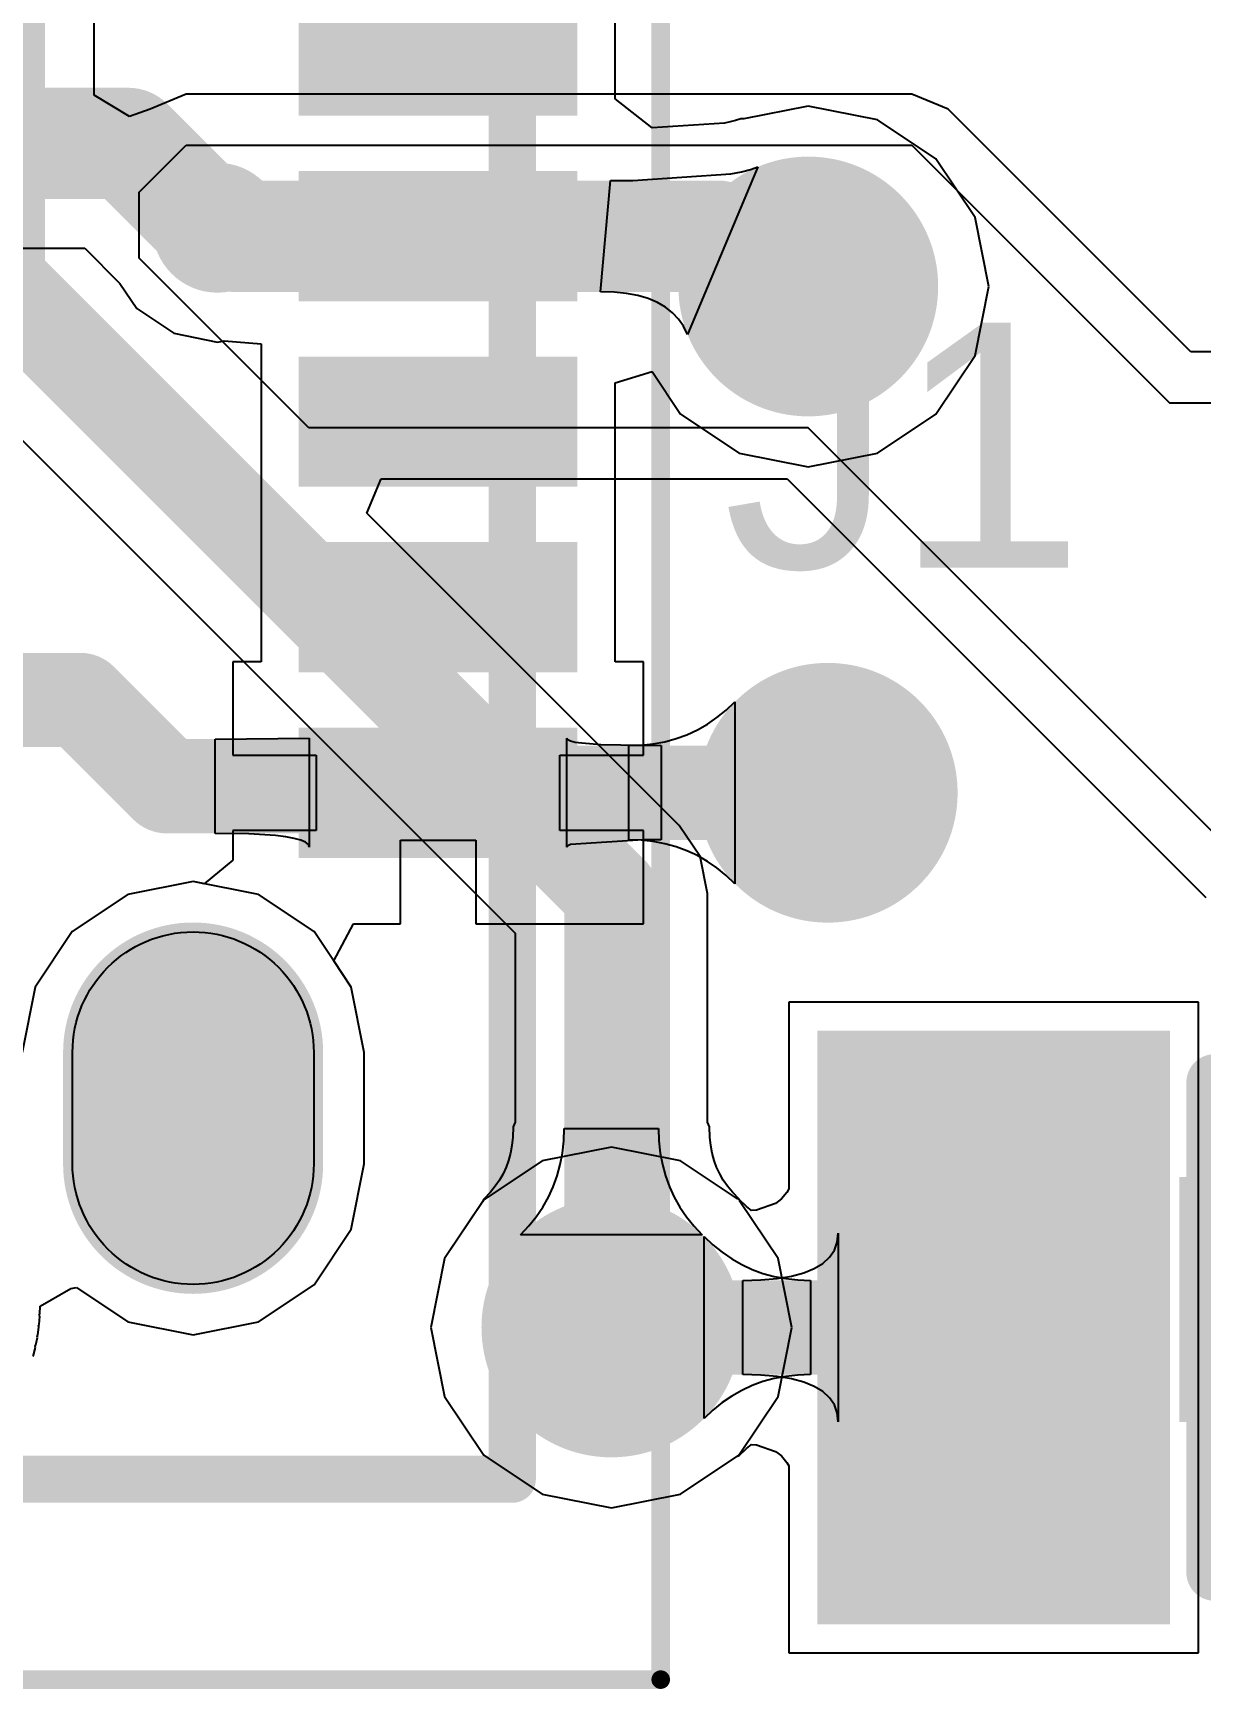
# Model space of a CAD drawing. Header units: inches. Extents: x 1.04 to 3.32, y 2.74 to 3.44.
# Drawn here: x 1.4118 to 1.5357, y 2.8872 to 3.0629 of the extents above; entities that cross this region are included whole.
import ezdxf

# ---------------------------------------------------------------- set-up
doc = ezdxf.new("R2010")
doc.units = ezdxf.units.IN
doc.header["$MEASUREMENT"] = 0
for name, color, linetype in [('Board', 56, 'Continuous'), ('Bottom Layer', 5, 'Continuous'), ('Bottom Solder', 6, 'Continuous'), ('Mechanical 12', 56, 'Continuous'), ('Mechanical 13', 56, 'Continuous'), ('Mechanical 15', 56, 'Continuous'), ('Multi-Layer', 9, 'Continuous'), ('Pad Holes', 156, 'Continuous'), ('Top Layer', 1, 'Continuous'), ('Top Overlay', 2, 'Continuous'), ('Top Paste', 8, 'Continuous'), ('Top Solder', 216, 'Continuous'), ('Via Holes', 16, 'Continuous')]:
    doc.layers.add(name, color=color, linetype=linetype)
doc.styles.add('Arial', font='', dxfattribs={"height": 0.2})
doc.styles.get('Arial').set_extended_font_data('Arial')

# ---------------------------------------------------------------- blocks, each defined once
blk = doc.blocks.new('R0805_37')
at = {"layer": 'Top Layer'}
for points in [[(0.02952755, 0.0511811), (0.02952755, 0.0177165), (-0.02952755, 0.0177165), (-0.02952755, 0.0511811)], [(0.02952765, -0.0177165), (0.02952765, -0.0511811), (-0.02952745, -0.0511811), (-0.02952745, -0.0177165)]]:
    blk.add_hatch(color=1, dxfattribs=at).paths.add_polyline_path(points)
at = {"layer": 'Top Overlay'}
blk.add_hatch(color=2, dxfattribs=at).paths.add_polyline_path([(-0.0259975, -0.008966), (0.0260025, -0.008966), (0.0260025, 0.010034), (-0.0259975, 0.010034)])
at = {"layer": 'Top Paste'}
for points in [[(0.02952755, 0.0511811), (0.02952755, 0.0177165), (-0.02952755, 0.0177165), (-0.02952755, 0.0511811)], [(0.02952765, -0.0177165), (0.02952765, -0.0511811), (-0.02952745, -0.0511811), (-0.02952745, -0.0177165)]]:
    blk.add_hatch(color=8, dxfattribs=at).paths.add_polyline_path(points)
at = {"layer": 'Top Solder'}
for points in [[(0.03149605, 0.0531496), (0.03149605, 0.015748), (-0.03149605, 0.015748), (-0.03149605, 0.0531496)], [(0.03149615, -0.015748), (0.03149615, -0.0531496), (-0.03149595, -0.0531496), (-0.03149595, -0.015748)]]:
    blk.add_hatch(color=216, dxfattribs=at).paths.add_polyline_path(points)
at = {"layer": 'Top Overlay'}
for points in [[(0.026, 0.0110001, 0.006, 0.006, 0), (-0.0260001, 0.011, 0.006, 0.006, 0)], [(-0.0260001, 0.011, 0.006, 0.006, 0), (-0.0260001, -0.0110001, 0.006, 0.006, 0)], [(0.026, 0.0110001, 0.006, 0.006, 0), (0.0260001, -0.011, 0.006, 0.006, 0)], [(0.0260001, -0.011, 0.006, 0.006, 0), (-0.0260001, -0.0110001, 0.006, 0.006, 0)]]:
    blk.add_lwpolyline(points, format="xyseb", dxfattribs=at)
for points in [[(-0.0275001, 0.011, 0.003, 0.003, 1), (-0.0245001, 0.011, 0.003, 0.003, 1)], [(-0.0275001, 0.011, 0.003, 0.003, 1), (-0.0245001, 0.011, 0.003, 0.003, 1)], [(0.0245, 0.0110001, 0.003, 0.003, 1), (0.0275, 0.0110001, 0.003, 0.003, 1)], [(0.0245, 0.0110001, 0.003, 0.003, 1), (0.0275, 0.0110001, 0.003, 0.003, 1)], [(-0.0275001, -0.0110001, 0.003, 0.003, 1), (-0.0245001, -0.0110001, 0.003, 0.003, 1)], [(-0.0275001, -0.0110001, 0.003, 0.003, 1), (-0.0245001, -0.0110001, 0.003, 0.003, 1)], [(0.0245001, -0.011, 0.003, 0.003, 1), (0.0275001, -0.011, 0.003, 0.003, 1)], [(0.0245001, -0.011, 0.003, 0.003, 1), (0.0275001, -0.011, 0.003, 0.003, 1)]]:
    blk.add_lwpolyline(points, format="xyseb", close=True, dxfattribs=at)
at = {"layer": 'Mechanical 12', "style": 'Arial'}
blk.add_text('R5', height=0.026, rotation=270, dxfattribs=at).set_placement((-0.0100431, 0.0177226))
blk = doc.blocks.new('AMPHENOL_12401598E4_2A_48')
at = {"layer": 'Bottom Layer'}
h = blk.add_hatch(color=5, dxfattribs=at)
edge = h.paths.add_edge_path()
edge.add_arc((0.1358268, 0), 0.0127953, 90, 270)
edge.add_line((0.1358268, -0.0127953), (0.1476378, -0.0127953))
edge.add_arc((0.1476378, 0), 0.0127953, 270, 450)
edge.add_line((0.1476378, 0.0127953), (0.1358268, 0.0127953))
at = {"layer": 'Bottom Solder'}
h = blk.add_hatch(color=6, dxfattribs=at)
edge = h.paths.add_edge_path()
edge.add_arc((0.1358268, 0), 0.0137953, 90, 270)
edge.add_line((0.1358268, -0.0137953), (0.1476378, -0.0137953))
edge.add_arc((0.1476378, 0), 0.0137953, 270, 450)
edge.add_line((0.1476378, 0.0137953), (0.1358268, 0.0137953))
at = {"layer": 'Multi-Layer'}
h = blk.add_hatch(color=9, dxfattribs=at)
edge = h.paths.add_edge_path()
edge.add_arc((0.1358268, 0), 0.0127953, 90, 270)
edge.add_line((0.1358268, -0.0127953), (0.1476378, -0.0127953))
edge.add_arc((0.1476378, 0), 0.0127953, 270, 450)
edge.add_line((0.1476378, 0.0127953), (0.1358268, 0.0127953))
at = {"layer": 'Pad Holes'}
h = blk.add_hatch(color=7, dxfattribs=at)
edge = h.paths.add_edge_path()
edge.add_arc((0.1358268, 0), 0.0127953, 90, 270)
edge.add_line((0.1358268, -0.0127953), (0.1476378, -0.0127953))
edge.add_arc((0.1476378, 0), 0.0127953, 270, 450)
edge.add_line((0.1476378, 0.0127953), (0.1358268, 0.0127953))
at = {"layer": 'Top Layer'}
for points in [[(0.0236221, 0.03976375), (0.0354331, 0.03976375), (0.0354331, 0.01220465), (0.0236221, 0.01220465)], [(0.0433072, 0.03976375), (0.0551182, 0.03976375), (0.0551182, 0.01220465), (0.0433072, 0.01220465)], [(0.0629922, 0.03976375), (0.0748032, 0.03976375), (0.0748032, 0.01220465), (0.0629922, 0.01220465)], [(0.0826772, 0.03976375), (0.0944882, 0.03976375), (0.0944882, 0.01220465), (0.0826772, 0.01220465)], [(0.1023622, 0.03976375), (0.1141732, 0.03976375), (0.1141732, 0.01220465), (0.1023622, 0.01220465)]]:
    blk.add_hatch(color=1, dxfattribs=at).paths.add_polyline_path(points)
h = blk.add_hatch(color=1, dxfattribs=at)
edge = h.paths.add_edge_path()
edge.add_arc((0.1358268, 0), 0.0127953, 90, 270)
edge.add_line((0.1358268, -0.0127953), (0.1476378, -0.0127953))
edge.add_arc((0.1476378, 0), 0.0127953, 270, 450)
edge.add_line((0.1476378, 0.0127953), (0.1358268, 0.0127953))
at = {"layer": 'Top Paste'}
for points in [[(0.0236221, 0.03976375), (0.0354331, 0.03976375), (0.0354331, 0.01220465), (0.0236221, 0.01220465)], [(0.0433072, 0.03976375), (0.0551182, 0.03976375), (0.0551182, 0.01220465), (0.0433072, 0.01220465)], [(0.0629922, 0.03976375), (0.0748032, 0.03976375), (0.0748032, 0.01220465), (0.0629922, 0.01220465)], [(0.0826772, 0.03976375), (0.0944882, 0.03976375), (0.0944882, 0.01220465), (0.0826772, 0.01220465)], [(0.1023622, 0.03976375), (0.1141732, 0.03976375), (0.1141732, 0.01220465), (0.1023622, 0.01220465)]]:
    blk.add_hatch(color=8, dxfattribs=at).paths.add_polyline_path(points)
at = {"layer": 'Top Solder'}
for points in [[(0.0226221, 0.04076375), (0.0364331, 0.04076375), (0.0364331, 0.01120465), (0.0226221, 0.01120465)], [(0.0423072, 0.04076375), (0.0561182, 0.04076375), (0.0561182, 0.01120465), (0.0423072, 0.01120465)], [(0.0619922, 0.04076375), (0.0758032, 0.04076375), (0.0758032, 0.01120465), (0.0619922, 0.01120465)], [(0.0816772, 0.04076375), (0.0954882, 0.04076375), (0.0954882, 0.01120465), (0.0816772, 0.01120465)], [(0.1013622, 0.04076375), (0.1151732, 0.04076375), (0.1151732, 0.01120465), (0.1013622, 0.01120465)]]:
    blk.add_hatch(color=216, dxfattribs=at).paths.add_polyline_path(points)
h = blk.add_hatch(color=216, dxfattribs=at)
edge = h.paths.add_edge_path()
edge.add_arc((0.1358268, 0), 0.0137953, 90, 270)
edge.add_line((0.1358268, -0.0137953), (0.1476378, -0.0137953))
edge.add_arc((0.1476378, 0), 0.0137953, 270, 450)
edge.add_line((0.1476378, 0.0137953), (0.1358268, 0.0137953))
at = {"layer": 'Board'}
for points in [[(0.1230315, 0, -0.4142135623730951), (0.1358268, 0.0127953)], [(0.1476377, 0.0127952, -0.4142135623730951), (0.160433, -1e-07)], [(0.1358268, -0.0127953, -0.4142135623730951), (0.1230315, 0)], [(0.160433, -1e-07, -0.4142135623730951), (0.1476377, -0.0127954)]]:
    blk.add_lwpolyline(points, format="xyb", dxfattribs=at)
for points in [[(0.1358268, 0.0127953), (0.1476379, 0.0127954)], [(0.1476378, -0.0127953), (0.1358268, -0.0127953)]]:
    blk.add_lwpolyline(points, dxfattribs=at)
for points in [[(0.1358268, 0.0127953, 1), (0.1358268, 0.0127953, 1)], [(0.1358268, 0.0127953, 1), (0.1358268, 0.0127953, 1)], [(0.1476377, 0.0127952, 1), (0.1476377, 0.0127952, 1)], [(0.1476379, 0.0127954, 1), (0.1476379, 0.0127954, 1)], [(0.1230315, 0, 1), (0.1230315, 0, 1)], [(0.1230315, 0, 1), (0.1230315, 0, 1)], [(0.160433, -1e-07, 1), (0.160433, -1e-07, 1)], [(0.160433, -1e-07, 1), (0.160433, -1e-07, 1)], [(0.1358268, -0.0127953, 1), (0.1358268, -0.0127953, 1)], [(0.1358268, -0.0127953, 1), (0.1358268, -0.0127953, 1)], [(0.1476377, -0.0127954, 1), (0.1476377, -0.0127954, 1)], [(0.1476378, -0.0127953, 1), (0.1476378, -0.0127953, 1)]]:
    blk.add_lwpolyline(points, format="xyb", close=True, dxfattribs=at)
at = {"layer": 'Mechanical 13'}
for points in [[(0.1811025, 0.0338583, 0.005, 0.005, 0), (-0.1811024, 0.0338583, 0.005, 0.005, 0)], [(0.1811024, -0.3775591, 0.005, 0.005, 0), (0.1811025, 0.0338583, 0.005, 0.005, 0)]]:
    blk.add_lwpolyline(points, format="xyseb", dxfattribs=at)
blk.add_lwpolyline([(0.1798525, 0.0338583, 0.0025, 0.0025, 1), (0.1823525, 0.0338583, 0.0025, 0.0025, 1)], format="xyseb", close=True, dxfattribs=at)
blk.add_lwpolyline([(0.1798525, 0.0338583, 0.0025, 0.0025, 1), (0.1823525, 0.0338583, 0.0025, 0.0025, 1)], format="xyseb", close=True, dxfattribs=at)
at = {"layer": 'Mechanical 15'}
for points in [[(0.2023622, 0.0496063, 0.0019685, 0.0019685, 0), (-0.2023622, 0.0496063, 0.0019685, 0.0019685, 0)], [(0.2023623, -0.3874017, 0.0019685, 0.0019685, 0), (0.2023622, 0.0496063, 0.0019685, 0.0019685, 0)]]:
    blk.add_lwpolyline(points, format="xyseb", dxfattribs=at)
blk.add_lwpolyline([(0.2018701, 0.0496063, 0.0009842, 0.0009842, 1), (0.2028543, 0.0496063, 0.0009842, 0.0009842, 1)], format="xyseb", close=True, dxfattribs=at)
blk.add_lwpolyline([(0.2018701, 0.0496063, 0.0009842, 0.0009842, 1), (0.2028543, 0.0496063, 0.0009842, 0.0009842, 1)], format="xyseb", close=True, dxfattribs=at)
at = {"layer": 'Top Overlay'}
for points in [[(0.1811025, 0.0338583, 0.005, 0.005, 0), (0.1267718, 0.0338583, 0.005, 0.005, 0)], [(0.1811024, -0.0118111, 0.005, 0.005, 0), (0.1811025, 0.0338583, 0.005, 0.005, 0)]]:
    blk.add_lwpolyline(points, format="xyseb", dxfattribs=at)
for points in [[(0.1255218, 0.0338583, 0.0025, 0.0025, 1), (0.1280218, 0.0338583, 0.0025, 0.0025, 1)], [(0.1798525, 0.0338583, 0.0025, 0.0025, 1), (0.1823525, 0.0338583, 0.0025, 0.0025, 1)], [(0.1798525, 0.0338583, 0.0025, 0.0025, 1), (0.1823525, 0.0338583, 0.0025, 0.0025, 1)], [(0.1798524, -0.0118111, 0.0025, 0.0025, 1), (0.1823524, -0.0118111, 0.0025, 0.0025, 1)]]:
    blk.add_lwpolyline(points, format="xyseb", close=True, dxfattribs=at)

msp = doc.modelspace()

# ---------------------------------------------------------------- hatches: boundary and pattern name
at = {"layer": 'Bottom Layer'}
h = msp.add_hatch(color=5, dxfattribs=at)
edge = h.paths.add_edge_path()
edge.add_arc((1.4313238, 3.0422328), 0.0068897, 0, 360)
h = msp.add_hatch(color=5, dxfattribs=at)
edge = h.paths.add_edge_path()
edge.add_arc((1.494, 3.036), 0.0137795, 0, 360)
h = msp.add_hatch(color=5, dxfattribs=at)
edge = h.paths.add_edge_path()
edge.add_arc((1.496063, 2.9822835), 0.0137795, 0, 360)
h = msp.add_hatch(color=5, dxfattribs=at)
edge = h.paths.add_edge_path()
edge.add_arc((1.4731103, 2.9255513), 0.0137795, 0, 360)
at = {"layer": 'Top Layer'}
h = msp.add_hatch(color=1, dxfattribs=at)
edge = h.paths.add_edge_path()
edge.add_arc((1.4313238, 3.0422328), 0.0068897, 0, 360)
h = msp.add_hatch(color=1, dxfattribs=at)
edge = h.paths.add_edge_path()
edge.add_arc((1.494, 3.036), 0.0137795, 0, 360)
h = msp.add_hatch(color=1, dxfattribs=at)
edge = h.paths.add_edge_path()
edge.add_arc((1.496063, 2.9822835), 0.0137795, 0, 360)
h = msp.add_hatch(color=1, dxfattribs=at)
edge = h.paths.add_edge_path()
edge.add_arc((1.4731103, 2.9255513), 0.0137795, 0, 360)
at = {"layer": 'Via Holes'}
h = msp.add_hatch(color=7, dxfattribs=at)
edge = h.paths.add_edge_path()
edge.add_arc((1.4313238, 3.0422328), 0.003937, 0, 360)
h = msp.add_hatch(color=7, dxfattribs=at)
edge = h.paths.add_edge_path()
edge.add_arc((1.494, 3.036), 0.007874, 0, 360)
h = msp.add_hatch(color=7, dxfattribs=at)
edge = h.paths.add_edge_path()
edge.add_arc((1.496063, 2.9822835), 0.007874, 0, 360)
h = msp.add_hatch(color=7, dxfattribs=at)
edge = h.paths.add_edge_path()
edge.add_arc((1.4731103, 2.9255513), 0.007874, 0, 360)

# ---------------------------------------------------------------- linework, layer by layer
at = {"layer": 'Bottom Layer'}
for p, q in [((1.4182241, 3.0563045), (1.4182241, 3.0644308)), ((1.4219856, 3.0540218), (1.4182241, 3.0563045)), ((1.428, 3.0564121), (1.4241732, 3.054827)), ((1.4280002, 3.056412), (1.428, 3.0564121)), ((1.5049998, 3.056412), (1.4280002, 3.056412)), ((1.505, 3.0564121), (1.5049998, 3.056412)), ((1.5088269, 3.0548269), (1.505, 3.0564121)), ((1.4241732, 3.054827), (1.4219856, 3.0540218)), ((1.5345803, 3.0290734), (1.5088269, 3.0548269)), ((1.423, 3.046), (1.428, 3.051)), ((1.428, 3.051), (1.505, 3.051)), ((1.505, 3.051), (1.5323386, 3.0236614)), ((1.423, 3.0389999), (1.423, 3.046)), ((1.441, 3.021), (1.423, 3.0389999)), ((1.4008186, 3.0294793), (1.4629144, 2.9673835)), ((1.9034196, 3.0290734), (1.5345803, 3.0290734)), ((1.5323386, 3.0236614), (1.9056614, 3.0236614)), ((1.4939997, 3.021), (1.441, 3.021)), ((1.5399998, 2.9749999), (1.4939997, 3.021)), ((1.4471857, 3.0119506), (1.4486923, 3.015588)), ((1.4486923, 3.015588), (1.491758, 3.015588)), ((1.491758, 3.015588), (1.5361729, 2.971173)), ((1.4803199, 2.9788164), (1.4471857, 3.0119506)), ((1.4825301, 2.9755086), (1.4803199, 2.9788164)), ((1.4833062, 2.9716068), (1.4825301, 2.9755086)), ((1.4287402, 2.9728681), (1.4217968, 2.971487)), ((1.4356836, 2.971487), (1.4287402, 2.9728681)), ((1.4217968, 2.971487), (1.4159105, 2.9675539)), ((1.4415699, 2.9675539), (1.4356836, 2.971487)), ((1.4833062, 2.9473164), (1.4833062, 2.9716068)), ((1.4159105, 2.9675539), (1.4119774, 2.9616676)), ((1.445503, 2.9616676), (1.4415699, 2.9675539)), ((1.4629144, 2.9673835), (1.4629144, 2.9473164)), ((1.4119774, 2.9616676), (1.4105963, 2.9547242)), ((1.4468841, 2.9547242), (1.445503, 2.9616676)), ((1.4468841, 2.9429132), (1.4468841, 2.9547242)), ((1.4627016, 2.9468498), (1.4626621, 2.9457262)), ((1.4629144, 2.9473164), (1.4627016, 2.9468498)), ((1.4680638, 2.9453383), (1.4681103, 2.9466594)), ((1.4681103, 2.9466594), (1.4781103, 2.9466594)), ((1.4781103, 2.9466594), (1.4781568, 2.9453383)), ((1.483519, 2.9468498), (1.4833062, 2.9473164)), ((1.4835586, 2.945726), (1.483519, 2.9468498)), ((1.4625672, 2.9448555), (1.4624137, 2.9440399)), ((1.4626621, 2.9457262), (1.4625672, 2.9448555)), ((1.4679245, 2.9440603), (1.4680638, 2.9453383)), ((1.4781568, 2.9453383), (1.4782961, 2.9440603)), ((1.4836534, 2.9448555), (1.4835586, 2.945726)), ((1.4838069, 2.9440399), (1.4836534, 2.9448555)), ((1.445503, 2.9359698), (1.4468841, 2.9429132)), ((1.4622051, 2.9432757), (1.4619408, 2.9425498)), ((1.4624137, 2.9440399), (1.4622051, 2.9432757)), ((1.467367, 2.941634), (1.4676922, 2.9428255)), ((1.4676922, 2.9428255), (1.4679245, 2.9440603)), ((1.4782961, 2.9440603), (1.4785284, 2.9428255)), ((1.4785284, 2.9428255), (1.4788536, 2.941634)), ((1.4840154, 2.9432758), (1.4838069, 2.9440399)), ((1.4842794, 2.9425506), (1.4840154, 2.9432758)), ((1.4612404, 2.941189), (1.4607932, 2.9405351)), ((1.4616211, 2.9418583), (1.4612404, 2.941189)), ((1.4619408, 2.9425498), (1.4616211, 2.9418583)), ((1.4669489, 2.9404856), (1.467367, 2.941634)), ((1.4788536, 2.941634), (1.4792717, 2.9404856)), ((1.4845993, 2.9418586), (1.4842794, 2.9425506)), ((1.4849803, 2.9411888), (1.4845993, 2.9418586)), ((1.4854271, 2.9405355), (1.4849803, 2.9411888)), ((1.4595346, 2.9391128), (1.459466, 2.9389334)), ((1.4602734, 2.9398932), (1.4595346, 2.9391128)), ((1.4607932, 2.9405351), (1.4602734, 2.9398932)), ((1.4658339, 2.9383185), (1.4664379, 2.9393804)), ((1.4664379, 2.9393804), (1.4669489, 2.9404856)), ((1.4792717, 2.9404856), (1.4797827, 2.9393804)), ((1.4797827, 2.9393804), (1.4803867, 2.9383185)), ((1.4859472, 2.9398932), (1.4854271, 2.9405355)), ((1.486686, 2.9391128), (1.4859472, 2.9398932)), ((1.4867546, 2.9389334), (1.486686, 2.9391128)), ((1.459466, 2.9389334), (1.4554204, 2.9328787)), ((1.4651371, 2.9372997), (1.4658339, 2.9383185)), ((1.4803867, 2.9383185), (1.4810835, 2.9372997)), ((1.4908002, 2.9328787), (1.4867546, 2.9389334)), ((1.4415699, 2.9300835), (1.445503, 2.9359698)), ((1.4634646, 2.9353919), (1.4643473, 2.9363242)), ((1.4643473, 2.9363242), (1.4651371, 2.9372997)), ((1.4810835, 2.9372997), (1.4818733, 2.9363242)), ((1.4818733, 2.9363242), (1.482756, 2.9353919)), ((1.482756, 2.9353919), (1.4634646, 2.9353919)), ((1.4554204, 2.9328787), (1.4539629, 2.9255513)), ((1.4922577, 2.9255513), (1.4908002, 2.9328787)), ((1.4124968, 2.9278108), (1.4157584, 2.9296906)), ((1.4157584, 2.9296906), (1.4163641, 2.9297804)), ((1.4163641, 2.9297804), (1.4217968, 2.9261504)), ((1.4356836, 2.9261504), (1.4415699, 2.9300835)), ((1.4124137, 2.9268484), (1.4124752, 2.9269866)), ((1.4124605, 2.9267044), (1.4124137, 2.9268484)), ((1.4124752, 2.9269866), (1.4124968, 2.9278108)), ((1.4122584, 2.924782), (1.4123661, 2.9255994)), ((1.4123267, 2.9257465), (1.4123959, 2.9258824)), ((1.4123661, 2.9255994), (1.4123267, 2.9257465)), ((1.4123959, 2.9258824), (1.4124605, 2.9267044)), ((1.4217968, 2.9261504), (1.4287402, 2.9247693)), ((1.4287402, 2.9247693), (1.4356836, 2.9261504)), ((1.4539629, 2.9255513), (1.4554204, 2.9182239)), ((1.4908002, 2.9182239), (1.4922577, 2.9255513)), ((1.4118129, 2.9226146), (1.4120052, 2.9234165)), ((1.4119816, 2.923565), (1.4120636, 2.9236911)), ((1.4120052, 2.9234165), (1.4119816, 2.923565)), ((1.4120636, 2.9236911), (1.412214, 2.9245016)), ((1.4121824, 2.9246504), (1.4122584, 2.924782)), ((1.412214, 2.9245016), (1.4121824, 2.9246504)), ((1.4117229, 2.9224907), (1.4118129, 2.9226146)), ((1.4554204, 2.9182239), (1.459571, 2.912012)), ((1.4866496, 2.912012), (1.4908002, 2.9182239)), ((1.459571, 2.912012), (1.4657829, 2.9078614)), ((1.4804377, 2.9078614), (1.4866496, 2.912012)), ((1.4657829, 2.9078614), (1.4731103, 2.9064039)), ((1.4731103, 2.9064039), (1.4804377, 2.9078614))]:
    msp.add_line(p, q, dxfattribs=at)
for points in [[(1.4080282, 3.0366889, 0.01, 0.01, 0), (1.4080282, 3.0705724, 0.01, 0.01, 0)], [(1.4080282, 3.0366889, 0.01, 0.01, 0), (1.4731103, 2.9716068, 0.01, 0.01, 0)], [(1.4731103, 2.9255513, 0.01, 0.01, 0), (1.4731103, 2.9716068, 0.01, 0.01, 0)]]:
    msp.add_lwpolyline(points, format="xyseb", dxfattribs=at)
for points in [[(1.4055282, 3.0366889, 0.005, 0.005, 1), (1.4105282, 3.0366889, 0.005, 0.005, 1)], [(1.4055282, 3.0366889, 0.005, 0.005, 1), (1.4105282, 3.0366889, 0.005, 0.005, 1)], [(1.4706103, 2.9716068, 0.005, 0.005, 1), (1.4756103, 2.9716068, 0.005, 0.005, 1)], [(1.4706103, 2.9716068, 0.005, 0.005, 1), (1.4756103, 2.9716068, 0.005, 0.005, 1)], [(1.4706103, 2.9255513, 0.005, 0.005, 1), (1.4756103, 2.9255513, 0.005, 0.005, 1)]]:
    msp.add_lwpolyline(points, format="xyseb", close=True, dxfattribs=at)
at = {"layer": 'Top Layer'}
for p, q in [((1.4735039, 3.0559008), (1.4735039, 3.069803)), ((1.477441, 3.0528218), (1.4735039, 3.0559008)), ((1.494, 3.0551474), (1.4871714, 3.0537891)), ((1.5013274, 3.0536899), (1.494, 3.0551474)), ((1.4850968, 3.0533369), (1.477441, 3.0528218)), ((1.4857291, 3.0534595), (1.4850968, 3.0533369)), ((1.4862945, 3.0536064), (1.4857291, 3.0534595)), ((1.486856, 3.0538055), (1.4862945, 3.0536064)), ((1.4871714, 3.0537891), (1.486856, 3.0538055)), ((1.5075393, 3.0495393), (1.5013274, 3.0536899)), ((1.4886647, 3.0487047), (1.4811911, 3.0309199)), ((1.4857963, 3.0479597), (1.486926, 3.0481788)), ((1.486926, 3.0481788), (1.4878821, 3.0484272)), ((1.4878821, 3.0484272), (1.4886647, 3.0487047)), ((1.5116899, 3.0433274), (1.5075393, 3.0495393)), ((1.4719644, 3.0354328), (1.4730288, 3.0472438)), ((1.4730288, 3.0472438), (1.4753734, 3.0472584)), ((1.4753734, 3.0472584), (1.4857963, 3.0479597)), ((1.5131474, 3.036), (1.5116899, 3.0433274)), ((1.4065748, 3.0400617), (1.4172372, 3.0400617)), ((1.4172372, 3.0400617), (1.4209671, 3.0363319)), ((1.4209671, 3.0363319), (1.4227518, 3.0336608)), ((1.5116899, 3.0286726), (1.5131474, 3.036)), ((1.4733953, 3.0353877), (1.4719644, 3.0354328)), ((1.4747132, 3.0352523), (1.4733953, 3.0353877)), ((1.4759183, 3.0350266), (1.4747132, 3.0352523)), ((1.4770103, 3.0347107), (1.4759183, 3.0350266)), ((1.4779895, 3.0343046), (1.4770103, 3.0347107)), ((1.4788557, 3.0338081), (1.4779895, 3.0343046)), ((1.4227518, 3.0336608), (1.4266847, 3.031033)), ((1.4796089, 3.0332215), (1.4788557, 3.0338081)), ((1.4802493, 3.0325445), (1.4796089, 3.0332215)), ((1.4807766, 3.0317773), (1.4802493, 3.0325445)), ((1.4266847, 3.031033), (1.4313238, 3.0301102)), ((1.4811911, 3.0309199), (1.4807766, 3.0317773)), ((1.4313238, 3.0301102), (1.4320201, 3.0302487)), ((1.4320201, 3.0302487), (1.4359449, 3.0299305)), ((1.4359449, 3.0299305), (1.4359449, 2.9961888)), ((1.4735039, 3.0257859), (1.4774409, 3.0269802)), ((1.4774409, 3.0269802), (1.4804607, 3.0224607)), ((1.5075393, 3.0224607), (1.5116899, 3.0286726)), ((1.4735039, 2.9961888), (1.4735039, 3.0257859)), ((1.4804607, 3.0224607), (1.4866726, 3.0183101)), ((1.5013274, 3.0183101), (1.5075393, 3.0224607)), ((1.4866726, 3.0183101), (1.494, 3.0168526)), ((1.494, 3.0168526), (1.5013274, 3.0183101)), ((1.4359449, 2.9961888), (1.4329449, 2.9961888)), ((1.4329449, 2.9961888), (1.4329449, 2.9862833)), ((1.4765039, 2.9961888), (1.4735039, 2.9961888)), ((1.4765039, 2.9862833), (1.4765039, 2.9961888)), ((1.4852901, 2.9910465), (1.4862224, 2.9919292)), ((1.4862224, 2.9919292), (1.4862224, 2.9726378)), ((1.4832958, 2.9895599), (1.4843146, 2.9902567)), ((1.4843146, 2.9902567), (1.4852901, 2.9910465)), ((1.4799803, 2.9880268), (1.4811287, 2.9884449)), ((1.4811287, 2.9884449), (1.4822339, 2.9889559)), ((1.4822339, 2.9889559), (1.4832958, 2.9895599)), ((1.4310649, 2.9879724), (1.4410649, 2.9880688)), ((1.4310649, 2.9779724), (1.4310649, 2.9879724)), ((1.4410649, 2.9880688), (1.4410649, 2.9764978)), ((1.4683839, 2.9764978), (1.4683839, 2.9880688)), ((1.4683839, 2.9880688), (1.4684839, 2.9879196)), ((1.4684839, 2.9879196), (1.4687839, 2.9877861)), ((1.4687839, 2.9877861), (1.4692839, 2.9876683)), ((1.4692839, 2.9876683), (1.4699839, 2.9875662)), ((1.4699839, 2.9875662), (1.4719839, 2.9874091)), ((1.4719839, 2.9874091), (1.4783839, 2.9872835)), ((1.4749549, 2.9872835), (1.476276, 2.98733)), ((1.4749549, 2.9772835), (1.4749549, 2.9872835)), ((1.476276, 2.98733), (1.477554, 2.9874693)), ((1.477554, 2.9874693), (1.4787888, 2.9877016)), ((1.4783839, 2.9872835), (1.4783839, 2.9772835)), ((1.4787888, 2.9877016), (1.4799803, 2.9880268)), ((1.4329449, 2.9862833), (1.4418059, 2.9862833)), ((1.4418059, 2.9862833), (1.4418059, 2.9782833)), ((1.4676429, 2.9782833), (1.4676429, 2.9862833)), ((1.4676429, 2.9862833), (1.4765039, 2.9862833)), ((1.4346649, 2.9779134), (1.4310649, 2.9779724)), ((1.4418059, 2.9782833), (1.4329449, 2.9782833)), ((1.4329449, 2.9782833), (1.4329449, 2.9751348)), ((1.4374649, 2.9777365), (1.4346649, 2.9779134)), ((1.4765039, 2.9782833), (1.4676429, 2.9782833)), ((1.4765039, 2.9683778), (1.4765039, 2.9782833)), ((1.4385649, 2.9776038), (1.4374649, 2.9777365)), ((1.4394649, 2.9774415), (1.4385649, 2.9776038)), ((1.4401649, 2.9772498), (1.4394649, 2.9774415)), ((1.4406649, 2.9770287), (1.4401649, 2.9772498)), ((1.4409649, 2.976778), (1.4406649, 2.9770287)), ((1.4410649, 2.9764978), (1.4409649, 2.976778)), ((1.4507244, 2.9683778), (1.4507244, 2.9772389)), ((1.4507244, 2.9772389), (1.4587244, 2.9772389)), ((1.4587244, 2.9772389), (1.4587244, 2.9683778)), ((1.4684839, 2.9766471), (1.4683839, 2.9764978)), ((1.4687839, 2.9767807), (1.4684839, 2.9766471)), ((1.4764839, 2.9772756), (1.4687839, 2.9767807)), ((1.476276, 2.977237), (1.4749549, 2.9772835)), ((1.477554, 2.9770977), (1.476276, 2.977237)), ((1.4783839, 2.9772835), (1.4764839, 2.9772756)), ((1.4787888, 2.9768654), (1.477554, 2.9770977)), ((1.4799803, 2.9765402), (1.4787888, 2.9768654)), ((1.4811287, 2.9761221), (1.4799803, 2.9765402)), ((1.4822339, 2.9756111), (1.4811287, 2.9761221)), ((1.4329449, 2.9751348), (1.4299015, 2.9726371)), ((1.4832958, 2.9750071), (1.4822339, 2.9756111)), ((1.4843146, 2.9743103), (1.4832958, 2.9750071)), ((1.4852901, 2.9735205), (1.4843146, 2.9743103)), ((1.4287402, 2.9728681), (1.4217968, 2.971487)), ((1.4299015, 2.9726371), (1.4287402, 2.9728681)), ((1.4862224, 2.9726378), (1.4852901, 2.9735205)), ((1.4217968, 2.971487), (1.4159105, 2.9675539)), ((1.4159105, 2.9675539), (1.4119774, 2.9616676)), ((1.44365, 2.9644408), (1.4457544, 2.9683778)), ((1.4457544, 2.9683778), (1.4507244, 2.9683778)), ((1.4587244, 2.9683778), (1.4765039, 2.9683778)), ((1.445503, 2.9616676), (1.44365, 2.9644408)), ((1.4119774, 2.9616676), (1.4105963, 2.9547242)), ((1.4468841, 2.9547242), (1.445503, 2.9616676)), ((1.5353938, 2.9600788), (1.4919292, 2.9600788)), ((1.4919292, 2.9600788), (1.4919292, 2.9402478)), ((1.5353938, 2.8910238), (1.5353938, 2.9600788)), ((1.4468841, 2.9429132), (1.4468841, 2.9547242)), ((1.4731103, 2.9446987), (1.4657829, 2.9432412)), ((1.4804377, 2.9432412), (1.4731103, 2.9446987)), ((1.445503, 2.9359698), (1.4468841, 2.9429132)), ((1.4657829, 2.9432412), (1.459571, 2.9390906)), ((1.4864924, 2.9391956), (1.4804377, 2.9432412)), ((1.4866718, 2.939127), (1.4864924, 2.9391956)), ((1.4874522, 2.9383882), (1.4866718, 2.939127)), ((1.4911691, 2.9391826), (1.4905244, 2.9387136)), ((1.4917392, 2.9398796), (1.4911691, 2.9391826)), ((1.4919292, 2.9402478), (1.4917392, 2.9398796)), ((1.459571, 2.9390906), (1.4554204, 2.9328787)), ((1.4879922, 2.937951), (1.4874522, 2.9383882)), ((1.4885127, 2.9380141), (1.4879922, 2.937951)), ((1.4905244, 2.9387136), (1.4885127, 2.9380141)), ((1.4415699, 2.9300835), (1.445503, 2.9359698)), ((1.4829509, 2.9159056), (1.4829509, 2.935197)), ((1.4829509, 2.935197), (1.4838832, 2.9343143)), ((1.4838832, 2.9343143), (1.4848587, 2.9335245)), ((1.4967644, 2.9337513), (1.497068, 2.9346013)), ((1.497068, 2.9346013), (1.4971692, 2.9355513)), ((1.4971692, 2.9355513), (1.4971692, 2.9155513)), ((1.4554204, 2.9328787), (1.4539629, 2.9255513)), ((1.4848587, 2.9335245), (1.4858775, 2.9328277)), ((1.4858775, 2.9328277), (1.4869394, 2.9322237)), ((1.4869394, 2.9322237), (1.4880446, 2.9317127)), ((1.4946392, 2.9318013), (1.49555, 2.9323513)), ((1.49555, 2.9323513), (1.4962584, 2.9330013)), ((1.4962584, 2.9330013), (1.4967644, 2.9337513)), ((1.4870492, 2.9305513), (1.488972, 2.9306013)), ((1.4870492, 2.9205513), (1.4870492, 2.9305513)), ((1.4880446, 2.9317127), (1.489193, 2.9312946)), ((1.488972, 2.9306013), (1.4906924, 2.9307513)), ((1.489193, 2.9312946), (1.4903845, 2.9309694)), ((1.4903845, 2.9309694), (1.4916193, 2.9307371)), ((1.4906924, 2.9307513), (1.4922104, 2.9310013)), ((1.4916193, 2.9307371), (1.4928973, 2.9305978)), ((1.4922104, 2.9310013), (1.493526, 2.9313513)), ((1.4928973, 2.9305978), (1.4942184, 2.9305513)), ((1.493526, 2.9313513), (1.4946392, 2.9318013)), ((1.4942184, 2.9305513), (1.4942184, 2.9205513)), ((1.4124968, 2.9278108), (1.4157584, 2.9296906)), ((1.4157584, 2.9296906), (1.4163641, 2.9297804)), ((1.4163641, 2.9297804), (1.4217968, 2.9261504)), ((1.4356836, 2.9261504), (1.4415699, 2.9300835)), ((1.4124137, 2.9268484), (1.4124752, 2.9269866)), ((1.4124605, 2.9267044), (1.4124137, 2.9268484)), ((1.4124752, 2.9269866), (1.4124968, 2.9278108)), ((1.4122584, 2.924782), (1.4123661, 2.9255994)), ((1.4123267, 2.9257465), (1.4123959, 2.9258824)), ((1.4123661, 2.9255994), (1.4123267, 2.9257465)), ((1.4123959, 2.9258824), (1.4124605, 2.9267044)), ((1.4217968, 2.9261504), (1.4287402, 2.9247693)), ((1.4287402, 2.9247693), (1.4356836, 2.9261504)), ((1.4539629, 2.9255513), (1.4554204, 2.9182239)), ((1.4118129, 2.9226146), (1.4120052, 2.9234165)), ((1.4119816, 2.923565), (1.4120636, 2.9236911)), ((1.4120052, 2.9234165), (1.4119816, 2.923565)), ((1.4120636, 2.9236911), (1.412214, 2.9245016)), ((1.4121824, 2.9246504), (1.4122584, 2.924782)), ((1.412214, 2.9245016), (1.4121824, 2.9246504)), ((1.4117229, 2.9224907), (1.4118129, 2.9226146)), ((1.488972, 2.9205013), (1.4870492, 2.9205513)), ((1.489193, 2.919808), (1.4880446, 2.9193899)), ((1.4906924, 2.9203513), (1.488972, 2.9205013)), ((1.4903845, 2.9201332), (1.489193, 2.919808)), ((1.4916193, 2.9203655), (1.4903845, 2.9201332)), ((1.4922104, 2.9201013), (1.4906924, 2.9203513)), ((1.4928973, 2.9205048), (1.4916193, 2.9203655)), ((1.493526, 2.9197513), (1.4922104, 2.9201013)), ((1.4942184, 2.9205513), (1.4928973, 2.9205048)), ((1.4554204, 2.9182239), (1.459571, 2.912012)), ((1.4858775, 2.9182749), (1.4848587, 2.9175781)), ((1.4869394, 2.9188789), (1.4858775, 2.9182749)), ((1.4880446, 2.9193899), (1.4869394, 2.9188789)), ((1.4946392, 2.9193013), (1.493526, 2.9197513)), ((1.49555, 2.9187513), (1.4946392, 2.9193013)), ((1.4962584, 2.9181013), (1.49555, 2.9187513)), ((1.4967644, 2.9173513), (1.4962584, 2.9181013)), ((1.4838832, 2.9167883), (1.4829509, 2.9159056)), ((1.4848587, 2.9175781), (1.4838832, 2.9167883)), ((1.497068, 2.9165013), (1.4967644, 2.9173513)), ((1.4971692, 2.9155513), (1.497068, 2.9165013)), ((1.4874522, 2.9127144), (1.4879922, 2.9131516)), ((1.4879922, 2.9131516), (1.4885151, 2.9130882)), ((1.4885151, 2.9130882), (1.490523, 2.9123898)), ((1.459571, 2.912012), (1.4657829, 2.9078614)), ((1.4804377, 2.9078614), (1.4864924, 2.911907)), ((1.4864924, 2.911907), (1.4866718, 2.9119756)), ((1.4866718, 2.9119756), (1.4874522, 2.9127144)), ((1.490523, 2.9123898), (1.4911692, 2.9119197)), ((1.4911692, 2.9119197), (1.49174, 2.9112215)), ((1.49174, 2.9112215), (1.4919292, 2.9108548)), ((1.4919292, 2.9108548), (1.4919292, 2.8910238)), ((1.4657829, 2.9078614), (1.4731103, 2.9064039)), ((1.4731103, 2.9064039), (1.4804377, 2.9078614)), ((1.4919292, 2.8910238), (1.5353938, 2.8910238))]:
    msp.add_line(p, q, dxfattribs=at)
for points in [[(1.3877952, 3.0511809, 0.011811, 0.011811, 0), (1.421843, 3.0511809, 0.011811, 0.011811, 0)], [(1.421843, 3.0511809, 0.011811, 0.011811, 0), (1.4307911, 3.0422328, 0.011811, 0.011811, 0)], [(1.4307911, 3.0422328, 0.011811, 0.011811, 0), (1.4318565, 3.0422328, 0.011811, 0.011811, 0)], [(1.4318565, 3.0422328, 0.011811, 0.011811, 0), (1.432751, 3.0413383, 0.011811, 0.011811, 0)], [(1.432751, 3.0413383, 0.011811, 0.011811, 0), (1.4844002, 3.0413383, 0.011811, 0.011811, 0)], [(1.4844002, 3.0413383, 0.011811, 0.011811, 0), (1.4897385, 3.036, 0.011811, 0.011811, 0)], [(1.4897385, 3.036, 0.011811, 0.011811, 0), (1.494, 3.036, 0.011811, 0.011811, 0)], [(1.3877953, 2.9921258, 0.01, 0.01, 0), (1.4167914, 2.9921258, 0.01, 0.01, 0)], [(1.4167914, 2.9921258, 0.01, 0.01, 0), (1.4259448, 2.9829724, 0.01, 0.01, 0)], [(1.4259448, 2.9829724, 0.01, 0.01, 0), (1.4540353, 2.9829724, 0.01, 0.01, 0)], [(1.4540353, 2.9829724, 0.01, 0.01, 0), (1.4547244, 2.9822833, 0.01, 0.01, 0)], [(1.4547244, 2.9822833, 0.01, 0.01, 0), (1.4547246, 2.9822835, 0.01, 0.01, 0)], [(1.4547246, 2.9822835, 0.01, 0.01, 0), (1.496063, 2.9822835, 0.01, 0.01, 0)], [(1.4731103, 2.9255513, 0.01, 0.01, 0), (1.5136615, 2.9255513, 0.01, 0.01, 0)]]:
    msp.add_lwpolyline(points, format="xyseb", dxfattribs=at)
for points in [[(1.4188903, 3.0511809, 0.0059055, 0.0059055, 1), (1.4247957, 3.0511809, 0.0059055, 0.0059055, 1)], [(1.4188903, 3.0511809, 0.0059055, 0.0059055, 1), (1.4247957, 3.0511809, 0.0059055, 0.0059055, 1)], [(1.4278384, 3.0422328, 0.0059055, 0.0059055, 1), (1.4337438, 3.0422328, 0.0059055, 0.0059055, 1)], [(1.4278384, 3.0422328, 0.0059055, 0.0059055, 1), (1.4337438, 3.0422328, 0.0059055, 0.0059055, 1)], [(1.4289038, 3.0422328, 0.0059055, 0.0059055, 1), (1.4348092, 3.0422328, 0.0059055, 0.0059055, 1)], [(1.4289038, 3.0422328, 0.0059055, 0.0059055, 1), (1.4348092, 3.0422328, 0.0059055, 0.0059055, 1)], [(1.4297983, 3.0413383, 0.0059055, 0.0059055, 1), (1.4357037, 3.0413383, 0.0059055, 0.0059055, 1)], [(1.4297983, 3.0413383, 0.0059055, 0.0059055, 1), (1.4357037, 3.0413383, 0.0059055, 0.0059055, 1)], [(1.4814475, 3.0413383, 0.0059055, 0.0059055, 1), (1.4873529, 3.0413383, 0.0059055, 0.0059055, 1)], [(1.4814475, 3.0413383, 0.0059055, 0.0059055, 1), (1.4873529, 3.0413383, 0.0059055, 0.0059055, 1)], [(1.4867858, 3.036, 0.0059055, 0.0059055, 1), (1.4926912, 3.036, 0.0059055, 0.0059055, 1)], [(1.4867858, 3.036, 0.0059055, 0.0059055, 1), (1.4926912, 3.036, 0.0059055, 0.0059055, 1)], [(1.4910473, 3.036, 0.0059055, 0.0059055, 1), (1.4969527, 3.036, 0.0059055, 0.0059055, 1)], [(1.4142914, 2.9921258, 0.005, 0.005, 1), (1.4192914, 2.9921258, 0.005, 0.005, 1)], [(1.4142914, 2.9921258, 0.005, 0.005, 1), (1.4192914, 2.9921258, 0.005, 0.005, 1)], [(1.4234448, 2.9829724, 0.005, 0.005, 1), (1.4284448, 2.9829724, 0.005, 0.005, 1)], [(1.4234448, 2.9829724, 0.005, 0.005, 1), (1.4284448, 2.9829724, 0.005, 0.005, 1)], [(1.4515353, 2.9829724, 0.005, 0.005, 1), (1.4565353, 2.9829724, 0.005, 0.005, 1)], [(1.4515353, 2.9829724, 0.005, 0.005, 1), (1.4565353, 2.9829724, 0.005, 0.005, 1)], [(1.4522244, 2.9822833, 0.005, 0.005, 1), (1.4572244, 2.9822833, 0.005, 0.005, 1)], [(1.4522244, 2.9822833, 0.005, 0.005, 1), (1.4572244, 2.9822833, 0.005, 0.005, 1)], [(1.4522246, 2.9822835, 0.005, 0.005, 1), (1.4572246, 2.9822835, 0.005, 0.005, 1)], [(1.4522246, 2.9822835, 0.005, 0.005, 1), (1.4572246, 2.9822835, 0.005, 0.005, 1)], [(1.493563, 2.9822835, 0.005, 0.005, 1), (1.498563, 2.9822835, 0.005, 0.005, 1)], [(1.4706103, 2.9255513, 0.005, 0.005, 1), (1.4756103, 2.9255513, 0.005, 0.005, 1)], [(1.5111615, 2.9255513, 0.005, 0.005, 1), (1.5161615, 2.9255513, 0.005, 0.005, 1)]]:
    msp.add_lwpolyline(points, format="xyseb", close=True, dxfattribs=at)

# ---------------------------------------------------------------- block references
for name, p, rotation in [('AMPHENOL_12401598E4_2A_48', (1.4287402, 3.090551), 270), ('R0805_37', (1.5481103, 2.9255513), 90)]:
    msp.add_blockref(name, p, dxfattribs=dict(rotation=rotation))

# ---------------------------------------------------------------- texts
at = {"layer": 'Top Overlay', "style": 'Arial'}
msp.add_text('J1', height=0.026, dxfattribs=at).set_placement((1.4849624, 3.0061508))

doc.saveas('drawing.dxf')
